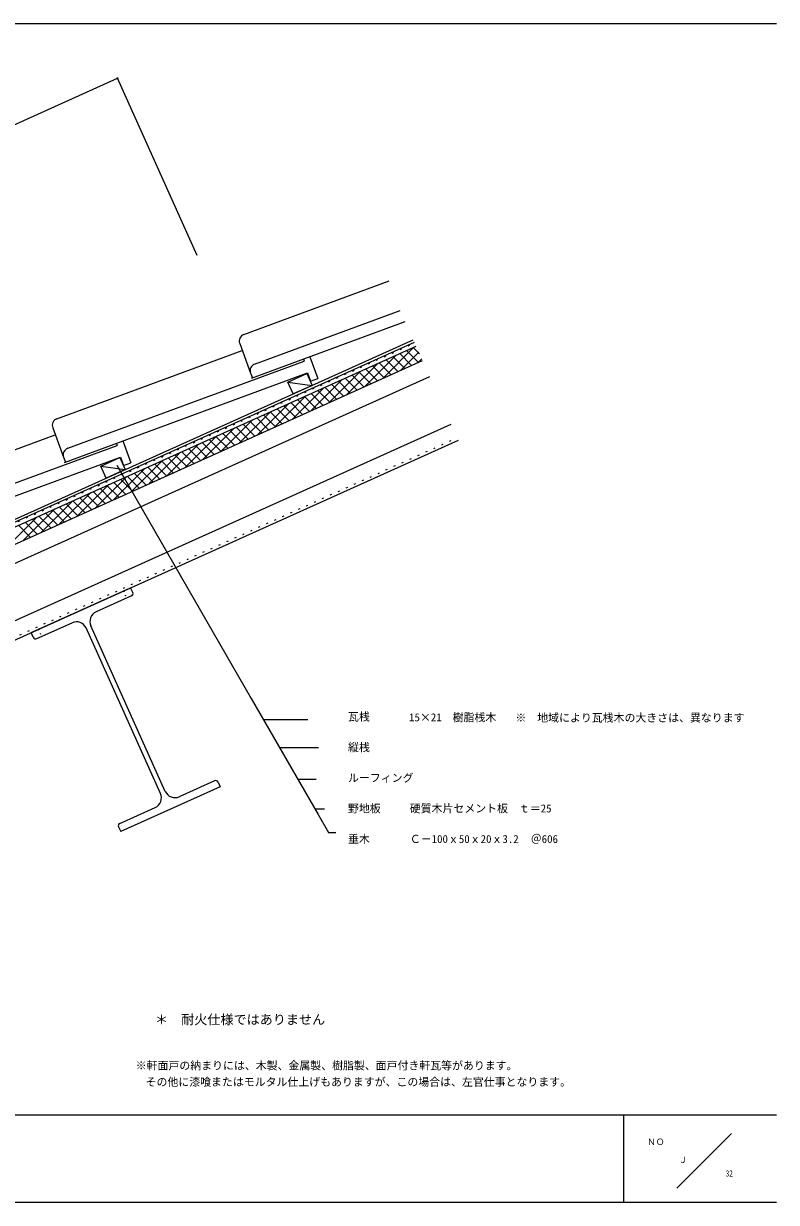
# Model space of a CAD drawing. Units: millimetres, scale not verified. Extents: x -983 to 1017, y -650 to 700.
# Drawn here: x 154 to 1017, y -650 to 700 of the extents above; entities that cross this region are included whole.
import ezdxf
from ezdxf.enums import TextEntityAlignment as Align

# ---------------------------------------------------------------- set-up
doc = ezdxf.new("R2010")
doc.units = ezdxf.units.MM
doc.header["$LTSCALE"] = 2
doc.header["$PDMODE"] = 32
doc.header["$PDSIZE"] = 1
doc.linetypes.add('USER1', pattern=[5, 1, -4])
doc.linetypes.add('USER8', pattern=[2.5, 0.5, -2])
for name, color, linetype, lineweight in [('0-0_0', 5, 'Continuous', 18), ('0-1_0-0', 7, 'Continuous', 18), ('0-2_1-0', 3, 'Continuous', 18), ('0-3_1-1', 7, 'Continuous', 18), ('0-4_1-2', 4, 'Continuous', 18), ('0-5_1-3', 3, 'Continuous', 18), ('0-6_1-4', 7, 'Continuous', 18), ('0-7_1-5', 7, 'Continuous', 18), ('0-8_1-6', 7, 'Continuous', 18), ('0-A_1-B', 3, 'Continuous', 18), ('0-B_1-C', 7, 'Continuous', 18), ('0-C_ADD_LINE', 3, 'USER8', 18)]:
    doc.layers.add(name, color=color, linetype=linetype, lineweight=lineweight)
doc.styles.add('ＭＳ ゴシック', font='')
doc.styles.get('ＭＳ ゴシック').set_extended_font_data('MS Gothic')

msp = doc.modelspace()

# ---------------------------------------------------------------- linework, layer by layer
at = {"layer": '0-0_0'}
for p, q in [((-983.108, 700.338), (1016.892, 700.338)), ((1016.892, -549.662), (-983.108, -549.662)), ((841.892, -649.662), (841.892, -549.662)), ((1016.892, -649.662), (-983.108, -649.662))]:
    msp.add_line(p, q, dxfattribs=at)
at = {"layer": '0-1_0-0', "color": 5}
msp.add_line((965.54, -570.608), (902.703, -633.446), dxfattribs=at)
at = {"layer": '0-2_1-0', "color": 7}
for p, q in [((-510.218, -161.738), (600.723, 338.186)), ((-508.986, -164.473), (601.954, 335.45)), ((-506.935, -169.033), (604.006, 330.891)), ((-499.548, -185.448), (611.393, 314.476))]:
    msp.add_line(p, q, dxfattribs=at)
msp.add_lwpolyline([(-505.02, -297.568), (-248.304, -182.046), (652.429, 223.284)], dxfattribs=at)
at = {"layer": '0-3_1-1', "color": 3, "linetype": 'USER1'}
msp.add_line((-508.576, -165.385), (602.365, 334.538), dxfattribs=at)
at = {"layer": '0-3_1-1'}
for p, q in [((456.809, 289.873), (484.851, 286.043)), ((456.809, 289.873), (484.85, 286.043)), ((456.809, 289.873), (484.85, 286.043)), ((484.85, 286.043), (462.964, 276.194)), ((242.507, 193.438), (264.393, 203.286)), ((242.507, 193.437), (270.549, 189.607)), ((242.507, 193.437), (270.549, 189.607)), ((242.507, 193.437), (270.549, 189.607)), ((242.507, 193.437), (270.549, 189.607)), ((260.886, 194.458), (415.137, -72.712))]:
    msp.add_line(p, q, dxfattribs=at)
at = {"layer": '0-3_1-1', "linetype": 'USER1'}
msp.add_line((-461.035, -274.486), (651.198, 226.02), dxfattribs=at)
at = {"layer": '0-3_1-1'}
for points in [[(462.964, 276.194), (456.809, 289.873), (478.695, 299.722), (484.85, 286.043)], [(462.964, 276.194), (456.809, 289.873), (478.695, 299.722), (484.85, 286.043)], [(248.663, 179.759), (242.507, 193.437), (264.393, 203.286), (270.549, 189.607)], [(248.663, 179.759), (242.507, 193.437), (264.393, 203.286), (270.549, 189.607)]]:
    msp.add_lwpolyline(points, close=True, dxfattribs=at)
for points in [[(462.964, 276.194), (456.809, 289.873), (478.695, 299.722)], [(242.507, 193.437), (264.393, 203.286), (270.549, 189.607)], [(242.507, 193.437), (264.393, 203.286), (270.549, 189.607)]]:
    msp.add_lwpolyline(points, dxfattribs=at)
at = {"layer": '0-4_1-2'}
for p, q in [((565.651, 293.892), (601.539, 329.78)), ((586.221, 303.149), (607.096, 324.024)), ((592.946, 325.913), (606.559, 312.3)), ((600.748, 329.425), (607.871, 322.302)), ((524.51, 275.378), (560.398, 311.267)), ((545.08, 284.635), (580.969, 320.524)), ((561.736, 311.869), (575.349, 298.256)), ((569.538, 315.38), (583.151, 301.767)), ((577.341, 318.891), (590.954, 305.278)), ((585.143, 322.402), (598.756, 308.789)), ((606.791, 312.405), (610.607, 316.221)), ((503.94, 266.122), (539.828, 302.01)), ((530.526, 297.824), (544.139, 284.211)), ((538.328, 301.336), (551.941, 287.723)), ((546.131, 304.847), (559.743, 291.234)), ((553.933, 308.358), (567.546, 294.745)), ((483.369, 256.865), (519.258, 292.754)), ((499.316, 283.78), (512.928, 270.167)), ((507.118, 287.291), (520.731, 273.678)), ((514.92, 290.802), (528.534, 277.189)), ((522.723, 294.313), (536.336, 280.7)), ((442.228, 238.352), (478.117, 274.24)), ((462.798, 247.608), (498.687, 283.497)), ((475.908, 273.246), (489.521, 259.633)), ((483.71, 276.758), (497.323, 263.145)), ((491.513, 280.269), (505.126, 266.656)), ((421.658, 229.095), (457.546, 264.984)), ((444.698, 259.202), (458.311, 245.589)), ((452.5, 262.713), (466.113, 249.1)), ((460.303, 266.224), (473.916, 252.611)), ((468.105, 269.735), (481.718, 256.122)), ((380.517, 210.582), (416.406, 246.47)), ((401.087, 219.838), (436.976, 255.727)), ((413.488, 245.157), (427.101, 231.544)), ((421.29, 248.668), (434.903, 235.055)), ((429.093, 252.179), (442.706, 238.567)), ((436.895, 255.691), (450.508, 242.078)), ((359.947, 201.325), (395.835, 237.214)), ((382.277, 231.113), (395.89, 217.5)), ((390.08, 234.624), (403.693, 221.011)), ((397.883, 238.135), (411.496, 224.522)), ((405.685, 241.646), (419.298, 228.033)), ((318.806, 182.812), (354.694, 218.7)), ((339.376, 192.068), (375.265, 227.957)), ((351.067, 217.068), (364.68, 203.455)), ((358.87, 220.579), (372.483, 206.966)), ((366.672, 224.09), (380.285, 210.477)), ((374.475, 227.602), (388.088, 213.989)), ((298.236, 173.555), (334.124, 209.444)), ((319.857, 203.024), (333.47, 189.411)), ((327.66, 206.535), (341.273, 192.922)), ((335.462, 210.046), (349.075, 196.433)), ((343.265, 213.557), (356.878, 199.944)), ((257.095, 155.042), (292.983, 190.93)), ((277.665, 164.298), (313.553, 200.187)), ((296.45, 192.49), (310.062, 178.877)), ((304.252, 196.001), (317.865, 182.388)), ((312.055, 199.512), (325.668, 185.899)), ((236.524, 145.785), (272.413, 181.673)), ((265.239, 178.446), (278.852, 164.833)), ((273.042, 181.957), (286.655, 168.344)), ((280.845, 185.468), (294.457, 171.855)), ((288.647, 188.979), (302.26, 175.366)), ((195.384, 127.272), (231.272, 163.16)), ((215.954, 136.528), (251.842, 172.417)), ((234.029, 164.401), (247.642, 150.788)), ((241.832, 167.912), (255.445, 154.299)), ((249.634, 171.423), (263.247, 157.81)), ((257.437, 174.934), (271.05, 161.321)), ((174.813, 118.015), (210.702, 153.904)), ((202.819, 150.356), (216.432, 136.743)), ((210.622, 153.868), (224.235, 140.255)), ((218.424, 157.379), (232.037, 143.766)), ((226.227, 160.89), (239.84, 147.277)), ((133.672, 99.502), (169.561, 135.39)), ((154.243, 108.758), (190.131, 144.647)), ((171.609, 136.312), (185.222, 122.699)), ((179.412, 139.823), (193.025, 126.21)), ((187.214, 143.334), (200.827, 129.721)), ((195.017, 146.845), (208.629, 133.232)), ((148.202, 125.778), (161.814, 112.166)), ((156.004, 129.29), (169.617, 115.677)), ((163.806, 132.801), (177.419, 119.188))]:
    msp.add_line(p, q, dxfattribs=at)
at = {"layer": '0-5_1-3'}
for p, q in [((162.829, 2.964), (276.819, 54.259)), ((279.281, 48.788), (276.819, 54.259)), ((277.777, 44.821), (237.196, 26.56)), ((169.258, -4.013), (209.839, 14.249)), ((165.291, -2.508), (162.829, 2.964)), ((311.062, -181.45), (225.706, 8.23)), ((316.533, -178.988), (231.177, 10.692)), ((379.41, -173.721), (265.42, -225.017)), ((372.981, -166.745), (332.401, -185.006)), ((376.948, -168.25), (379.41, -173.721)), ((264.463, -215.578), (305.043, -197.317)), ((262.958, -219.545), (265.42, -225.017))]:
    msp.add_line(p, q, dxfattribs=at)
for centre, radius, start, end in [((276.546, 47.557), 3, 294.22772, 24.22774), ((214.763, 3.306), 12, 24.22772, 114.22772), ((242.12, 15.616), 12, 114.22774, 204.22774), ((168.027, -1.277), 3, 204.22772, 294.22772), ((374.212, -169.481), 3, 24.22774, 114.22774), ((300.119, -186.374), 12, 294.22772, 24.22772), ((327.476, -174.063), 12, 204.22774, 294.22772), ((265.694, -218.314), 3, 114.22772, 204.22772)]:
    msp.add_arc(centre, radius, start, end, dxfattribs=at)
at = {"layer": '0-6_1-4'}
for p, q in [((353.132, 434.889), (261.802, 637.844)), ((415.137, -72.712), (491.672, -205.276)), ((428.955, -96.646), (479.742, -96.646))]:
    msp.add_line(p, q, dxfattribs=at)
msp.add_lwpolyline([(137.951, 338.058), (46.621, 541.013), (261.802, 637.844)], dxfattribs=at)
msp.add_point((261.802, 637.844), dxfattribs=at)
at = {"layer": '0-7_1-5'}
for p, q in [((491.937, -129.245), (447.776, -129.245)), ((489.544, -165.147), (468.504, -165.147)), ((499.117, -199.452), (488.31, -199.452)), ((491.672, -205.276), (503.68, -226.073)), ((503.68, -226.073), (511.882, -226.073))]:
    msp.add_line(p, q, dxfattribs=at)
at = {"layer": '0-8_1-6'}
for p, q in [((-492.253, -204.096), (619.6, 296.238)), ((-470.367, -260.043), (644.222, 241.522))]:
    msp.add_line(p, q, dxfattribs=at)
at = {"layer": '0-A_1-B'}
for p, q in [((418.963, 310.444), (585.606, 371.78)), ((415.382, 294.207), (591.365, 358.982)), ((204.695, 213.933), (475.687, 313.678)), ((474.798, 316.077), (475.653, 313.752)), ((474.798, 316.076), (475.653, 313.752)), ((474.803, 316.079), (475.687, 313.678)), ((482.305, 318.84), (491.451, 293.993)), ((482.305, 318.84), (491.479, 293.916)), ((414.219, 300.173), (416.305, 294.503)), ((483.038, 290.809), (491.479, 293.916)), ((-9.607, 117.498), (261.385, 217.242)), ((260.53, 219.566), (261.385, 217.242)), ((260.53, 219.566), (261.385, 217.242)), ((268.037, 222.33), (277.183, 197.483)), ((268.037, 222.33), (277.183, 197.483)), ((-13.188, 101.261), (265.283, 203.758)), ((199.951, 203.662), (202.037, 197.993)), ((265.283, 203.758), (268.737, 194.374)), ((265.283, 203.758), (268.737, 194.374)), ((268.737, 194.374), (277.183, 197.483)), ((268.737, 194.374), (277.183, 197.483))]:
    msp.add_line(p, q, dxfattribs=at)
msp.add_lwpolyline([(201.113, 197.697), (479.584, 300.194), (483.038, 290.809)], dxfattribs=at)
for centre in [(421.726, 302.936), (207.458, 206.426)]:
    msp.add_arc(centre, 8, 110.2068, 200.20738, dxfattribs=at)
at = {"layer": '0-B_1-C'}
for p, q in [((406.528, 344.228), (573.171, 405.564)), ((192.26, 247.718), (404.74, 325.925)), ((401.784, 333.957), (414.219, 300.172)), ((187.516, 237.447), (199.951, 203.662)), ((-22.042, 151.282), (190.444, 229.492))]:
    msp.add_line(p, q, dxfattribs=at)
for centre in [(409.291, 336.72), (195.023, 240.21)]:
    msp.add_arc(centre, 8, 110.20749, 200.20696, dxfattribs=at)
at = {"layer": '0-C_ADD_LINE', "color": 7}
msp.add_line((162.829, 2.964), (278.726, 55.117), dxfattribs=at)
at = {"layer": '0-C_ADD_LINE'}
for p, q in [((268.612, 50.566), (272.305, 42.359)), ((171.036, 6.657), (174.73, -1.55))]:
    msp.add_line(p, q, dxfattribs=at)

# ---------------------------------------------------------------- texts
at = {"layer": '0-0_0', "color": 7, "style": 'ＭＳ ゴシック'}
msp.add_text('Ｊ', height=7.148, dxfattribs=at).set_placement((904.765, -606.601), align=Align.BOTTOM_LEFT)
at = {"layer": '0-1_0-0', "style": 'ＭＳ ゴシック'}
msp.add_text('ＮＯ', height=7.148, dxfattribs=at).set_placement((868.619, -586.011), align=Align.BOTTOM_LEFT)
at = {"layer": '0-7_1-5', "style": 'ＭＳ ゴシック'}
for s, p in [('瓦桟\u3000', (525.949, -100.848)), ('瓦桟\u3000', (525.949, -100.848)), ('15×21\u3000樹脂桟木', (595.893, -101.466)), ('※\u3000地域により瓦桟木の大きさは、異なります', (717.801, -101.999)), ('縦桟', (525.957, -135.848)), ('ルーフィング', (525.957, -170.848)), ('野地板', (525.957, -205.848)), ('垂木', (525.957, -240.848)), ('Ｃ－100ｘ50ｘ20ｘ3.2', (596.731, -240.848)), ('＠606', (735.367, -240.848)), ('※軒面戸の納まりには、木製、金属製、樹脂製、面戸付き軒瓦等があります。', (282.666, -500.273)), ('その他に漆喰またはモルタル仕上げもありますが、この場合は、左官仕事となります。', (294.009, -519.049))]:
    msp.add_text(s, height=9.164, dxfattribs=at).set_placement(p, align=Align.BOTTOM_LEFT)
at = {"layer": '0-7_1-5', "style": 'ＭＳ ゴシック', "width": 0.7}
msp.add_text('32', height=7.148, dxfattribs=at).set_placement((958.763, -622.184), align=Align.BOTTOM_LEFT)
at = {"layer": '0-8_1-6', "style": 'ＭＳ ゴシック'}
for s, height, p in [('硬質木片セメント板\u3000ｔ＝25', 9.164, (596.731, -205.848)), ('＊\u3000耐火仕様ではありません', 11, (304.73, -448.987))]:
    msp.add_text(s, height=height, dxfattribs=at).set_placement(p, align=Align.BOTTOM_LEFT)

doc.saveas('drawing.dxf')
